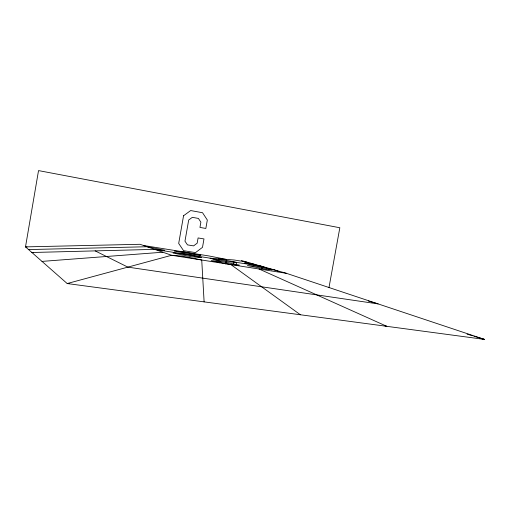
<?xml version="1.0" encoding="UTF-8"?>
<svg xmlns="http://www.w3.org/2000/svg" width="510" height="510" viewBox="0 0 510 510"><rect width="100%" height="100%" fill="white"/><g stroke="black" fill="none" stroke-linecap="round" stroke-linejoin="round"><path stroke-width="0.76" d="M218.229 260.374L218.503 258.812L236.583 262.382L262.293 266.469L271.989 270.013M219.81 262.803L220.084 261.26L210.094 258.181L154.645 249.371L31.881 252.501L33.456 252.73M225.694 263.989L226.504 259.418L209.151 255.994L143.501 245.495M233.293 264.639L233.848 261.541M236.175 264.664L236.583 262.382L228.55 261.84L210.094 258.181L234.122 259.992L246.349 261.942M261.872 268.802L262.293 266.469L244.213 262.905L251.481 263.402L259.711 266.405M328.995 287.519L339.832 227.747L38.53 170.595L25.5 246.885L67.192 283.547L484.5 339.405L286.384 273.303L241.383 260.54L251.857 264.358M41.998 261.394L162.798 252.214M69.558 283.407L67.192 283.547L171.615 255.28L182.038 256.065L201.73 260.011L204.115 301.875M28.566 249.581L147.078 246.738L164.743 250.257L154.645 249.371M273.895 269.758L266.679 269.395L247.407 265.576L255.038 266.035L273.895 269.758L279.104 271.601M230.864 264.582L239.356 265.092L220.084 261.26L211.159 260.655L230.864 264.582L300.39 314.759M27.068 247.12L25.5 246.885L140.046 244.29L171.615 255.28L286.384 273.303M479.853 338.366L484.5 339.405L473.905 336.205M384.521 325.699L386.829 326.33L259.067 269.012M368.29 301.015L378.133 303.915L127.863 267.125L95.166 250.888M467.09 334.146L472.394 335.746M183.562 215.755L178.691 243.442L183.594 250.697L195.502 252.609L202.495 247.35L203.981 238.935L198.097 237.94L197.166 243.194L193.57 245.884L187.47 244.883L184.971 241.173L188.7 220.001L192.327 217.33L198.415 218.427L200.876 222.169L199.952 227.428L205.836 228.454L207.328 220.033L202.547 212.734L190.67 210.553L183.562 215.755M201.233 257.512L191.9 256.81L173.062 253.049L182.79 253.846L201.233 257.512M200.8 255.312L192.028 254.598L174.337 251.092L183.453 251.889L200.8 255.312"/></g></svg>
